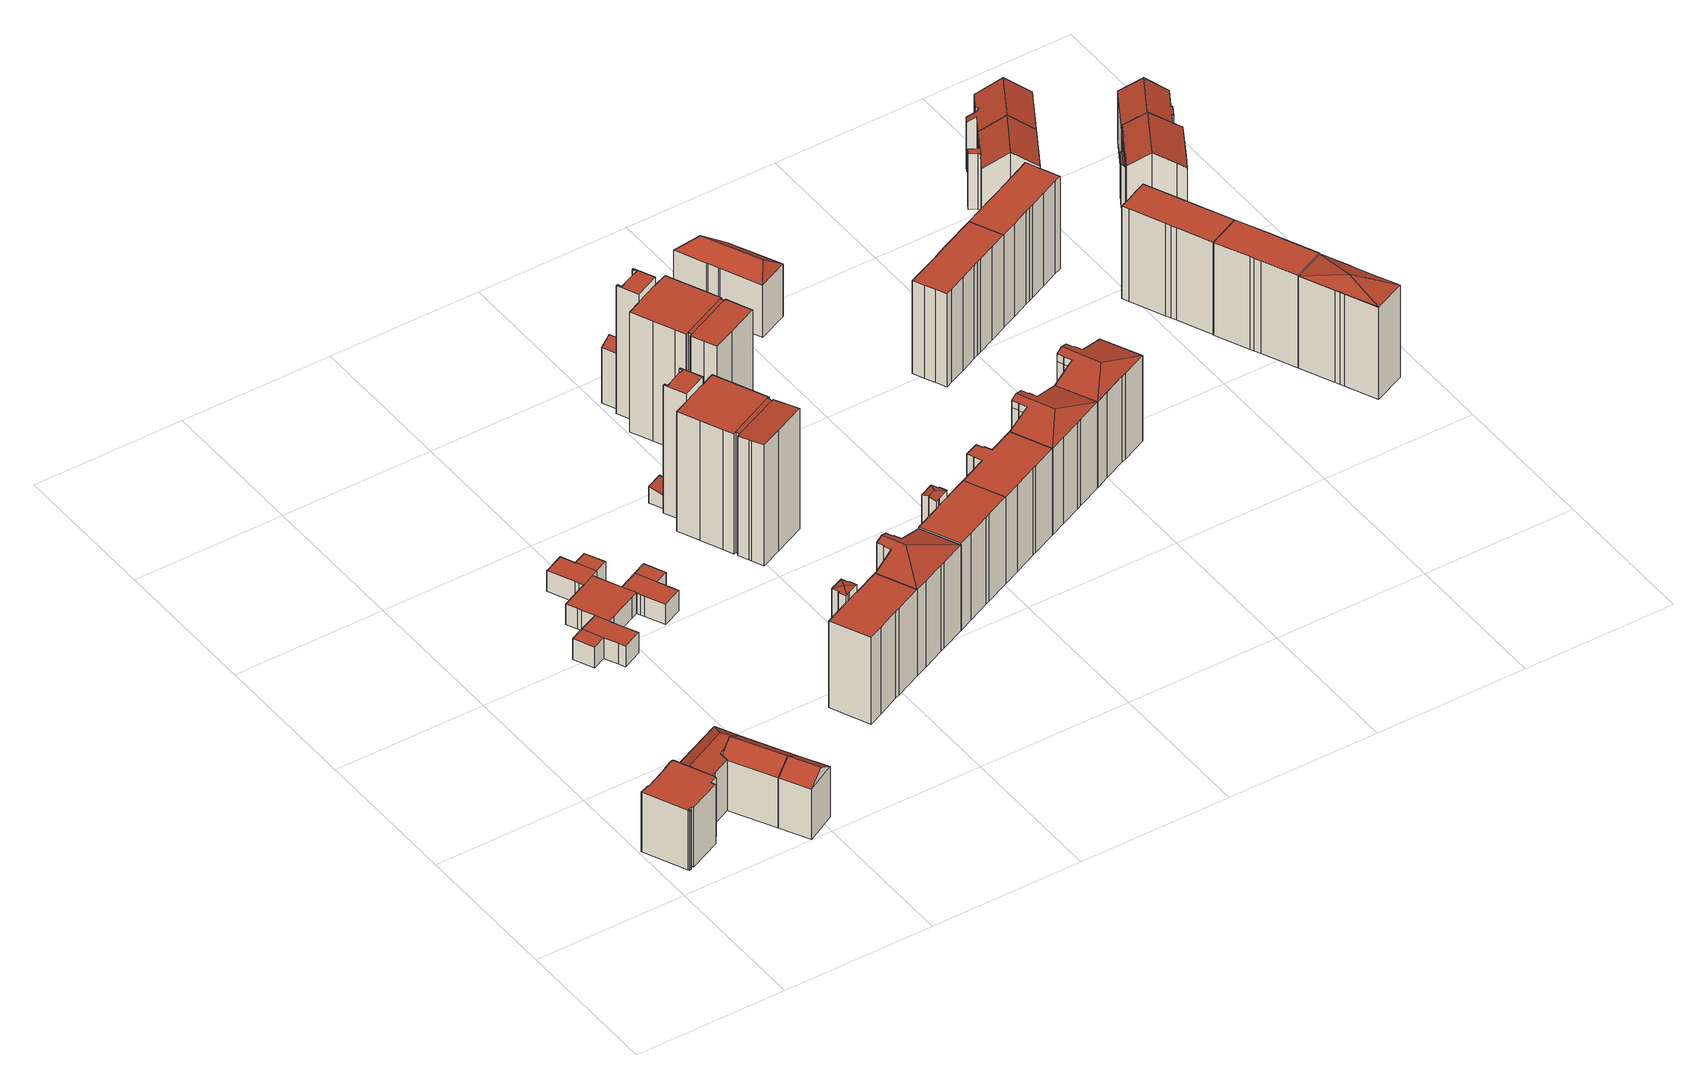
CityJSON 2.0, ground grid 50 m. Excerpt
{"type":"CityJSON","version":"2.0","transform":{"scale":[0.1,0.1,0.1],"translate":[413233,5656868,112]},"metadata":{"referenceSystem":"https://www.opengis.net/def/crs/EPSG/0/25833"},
"CityObjects":{
"building1":{"type":"Building","attributes":{"Dachtyp_tdc":"tdcPolyFlatRoof","Gemeindeschluessel":14612000,"Dachneigung":0,"QualitaetDacherkennung":29,"Geometrietyp2DReferenz":"3000","measuredHeight":21.63,"function":"31001_9998","roofType":"1000"},"geometry":[{"type":"Solid","lod":"2","boundaries":[[[[0,1,2,3]],[[1,4,5,2]],[[4,6,7,5]],[[6,8,9,7]],[[8,10,11,9]],[[10,12,13,11]],[[12,14,15,13]],[[14,16,17,15]],[[16,18,19,17]],[[18,20,21,19]],[[20,22,23,21]],[[22,24,25,23]],[[24,26,27,25]],[[26,28,29,27]],[[28,30,31,29]],[[30,32,33,31]],[[32,34,35,33]],[[34,36,37,35]],[[36,38,39,37]],[[38,40,41,39]],[[40,0,3,41]],[[40,38,36,34,32,30,28,26,24,22,20,18,16,14,12,10,8,6,4,1,0]],[[3,2,5,7,9,11,13,15,17,19,21,23,25,27,29,31,33,35,37,39,41]]]],"semantics":{"surfaces":[{"type":"WallSurface"},{"type":"RoofSurface"},{"type":"GroundSurface"}],"values":[[0,0,0,0,0,0,0,0,0,0,0,0,0,0,0,0,0,0,0,0,0,1,2]]}}]},
"building2":{"type":"Building","attributes":{"Dachtyp_tdc":"tdcFreeFormRoof","Gemeindeschluessel":14612000,"Dachneigung":34.38,"QualitaetDacherkennung":78,"Geometrietyp2DReferenz":"3000","measuredHeight":22.09,"function":"31001_9998","roofType":"5000"},"geometry":[{"type":"Solid","lod":"2","boundaries":[[[[42,43,44,45]],[[43,46,47,44]],[[46,48,49,47]],[[48,50,51,49]],[[50,52,53,51]],[[52,54,55,53]],[[54,56,57,55]],[[56,58,59,57]],[[58,42,45,59]],[[60,48,61,62]],[[62,61,46,43,63]],[[50,60,62,63,42,58,56,54,52]],[[48,46,61]],[[43,42,63]],[[50,48,60]],[[45,44,47,49,51,53,55,57,59]]]],"semantics":{"surfaces":[{"type":"WallSurface"},{"type":"RoofSurface"},{"type":"GroundSurface"}],"values":[[0,0,0,0,0,0,0,0,0,1,1,1,0,0,0,2]]}}]},
"building3":{"type":"Building","attributes":{"Dachtyp_tdc":"tdcFreeFormRoof","Gemeindeschluessel":14612000,"Dachneigung":34.73,"QualitaetDacherkennung":82,"Geometrietyp2DReferenz":"3000","measuredHeight":22.13,"function":"31001_9998","roofType":"5000"},"geometry":[{"type":"Solid","lod":"2","boundaries":[[[[64,65,53,66]],[[65,67,51,53]],[[67,48,49,51]],[[48,68,69,49]],[[68,64,66,69]],[[64,70,71,67,65]],[[70,68,48,71]],[[64,68,70]],[[48,67,71]],[[66,53,51,49,69]]]],"semantics":{"surfaces":[{"type":"WallSurface"},{"type":"RoofSurface"},{"type":"GroundSurface"}],"values":[[0,0,0,0,0,1,1,0,0,2]]}}]},
"building4":{"type":"Building","attributes":{"Dachtyp_tdc":"tdcGableRoof","Gemeindeschluessel":14612000,"Dachneigung":34.79,"QualitaetDacherkennung":79,"Geometrietyp2DReferenz":"3000","measuredHeight":22.14,"function":"31001_9998","roofType":"3100"},"geometry":[{"type":"Solid","lod":"2","boundaries":[[[[68,72,73,69]],[[72,74,75,73]],[[74,64,66,75]],[[64,68,69,66]],[[74,72,76]],[[68,64,70]],[[72,68,70,76]],[[64,74,76,70]],[[69,73,75,66]]]],"semantics":{"surfaces":[{"type":"WallSurface"},{"type":"RoofSurface"},{"type":"GroundSurface"}],"values":[[0,0,0,0,0,0,1,1,2]]}}]},
"building5":{"type":"Building","attributes":{"Gemeindeschluessel":14612000,"Geometrietyp2DReferenz":"3000","function":"31001_9998","roofType":"9999"},"children":["building5-1","building5-2","building5-3","building5-4","building5-5","building5-6","building5-7"]},
"building5-1":{"type":"BuildingPart","attributes":{"Dachtyp_tdc":"tdcPolyFlatRoof","Dachneigung":0,"QualitaetDacherkennung":83,"Geometrietyp2DReferenz":"3000","measuredHeight":7.45,"roofType":"1000"},"parents":["building5"],"geometry":[{"type":"MultiSurface","lod":"2","boundaries":[[[77,78,79,80]],[[77,81,82,78]],[[81,83,84,82]],[[83,81,77,80]],[[79,78,82,84]]],"semantics":{"surfaces":[{"type":"WallSurface"},{"type":"RoofSurface"},{"type":"GroundSurface"}],"values":[0,0,0,1,2]}}]},
"building5-2":{"type":"BuildingPart","attributes":{"Dachtyp_tdc":"tdcPolyFlatRoof","Dachneigung":0,"QualitaetDacherkennung":88,"Geometrietyp2DReferenz":"3000","measuredHeight":7.42,"roofType":"1000"},"parents":["building5"],"geometry":[{"type":"MultiSurface","lod":"2","boundaries":[[[85,86,87,88]],[[86,89,90,87]],[[89,91,92,90]],[[91,93,94,92]],[[95,96,97,98]],[[99,100,101,102]],[[99,103,104,100]],[[103,85,88,104]],[[103,99,102,96,95,93,91,89,86,85]],[[88,87,90,92,94,98,97,101,100,104]]],"semantics":{"surfaces":[{"type":"WallSurface"},{"type":"RoofSurface"},{"type":"GroundSurface"}],"values":[0,0,0,0,0,0,0,0,1,2]}}]},
"building5-3":{"type":"BuildingPart","attributes":{"Dachtyp_tdc":"tdcPolyFlatRoof","Dachneigung":0,"QualitaetDacherkennung":84,"Geometrietyp2DReferenz":"3000","measuredHeight":7.41,"roofType":"1000"},"parents":["building5"],"geometry":[{"type":"MultiSurface","lod":"2","boundaries":[[[96,105,106,97]],[[105,107,108,106]],[[107,102,101,108]],[[102,107,105,96]],[[97,106,108,101]]],"semantics":{"surfaces":[{"type":"WallSurface"},{"type":"RoofSurface"},{"type":"GroundSurface"}],"values":[0,0,0,1,2]}}]},
"building5-4":{"type":"BuildingPart","attributes":{"Dachtyp_tdc":"tdcPolyFlatRoof","Dachneigung":0,"QualitaetDacherkennung":81,"Geometrietyp2DReferenz":"3000","measuredHeight":7.45,"roofType":"1000"},"parents":["building5"],"geometry":[{"type":"MultiSurface","lod":"2","boundaries":[[[109,110,111,112]],[[113,114,115,116]],[[114,117,118,115]],[[117,119,120,118]],[[119,121,122,120]],[[121,123,124,122]],[[123,125,126,124]],[[125,127,128,126]],[[127,129,130,128]],[[129,131,132,130]],[[131,133,134,132]],[[133,131,129,127,125,123,121,119,117,114,113,110,109]],[[112,111,116,115,118,120,122,124,126,128,130,132,134]]],"semantics":{"surfaces":[{"type":"WallSurface"},{"type":"RoofSurface"},{"type":"GroundSurface"}],"values":[0,0,0,0,0,0,0,0,0,0,0,1,2]}}]},
"building5-5":{"type":"BuildingPart","attributes":{"Dachtyp_tdc":"tdcPolyFlatRoof","Dachneigung":0,"QualitaetDacherkennung":87,"Geometrietyp2DReferenz":"3000","measuredHeight":7.45,"roofType":"1000"},"parents":["building5"],"geometry":[{"type":"MultiSurface","lod":"2","boundaries":[[[135,136,92,94,93]],[[136,137,138,92]],[[137,139,140,138]],[[139,141,142,140]],[[143,144,145,146]],[[144,147,148,145]],[[147,149,150,148]],[[149,151,152,150]],[[151,153,154,152]],[[153,155,156,154]],[[155,113,116,156]],[[110,157,98,111]],[[157,95,98]],[[110,113,155,153,151,149,147,144,143,141,139,137,136,135,157]],[[94,92,138,140,142,146,145,148,150,152,154,156,116,111,98]]],"semantics":{"surfaces":[{"type":"WallSurface"},{"type":"RoofSurface"},{"type":"GroundSurface"}],"values":[0,0,0,0,0,0,0,0,0,0,0,0,0,1,2]}}]},
"building5-6":{"type":"BuildingPart","attributes":{"Dachtyp_tdc":"tdcPolyFlatRoof","Dachneigung":0,"QualitaetDacherkennung":89,"Geometrietyp2DReferenz":"3000","measuredHeight":7.45,"roofType":"1000"},"parents":["building5"],"geometry":[{"type":"MultiSurface","lod":"2","boundaries":[[[158,159,160,161]],[[159,80,79,160]],[[83,143,146,84]],[[141,162,163,142]],[[162,164,165,163]],[[164,166,167,165]],[[166,158,161,167]],[[166,164,162,141,143,83,80,159,158]],[[161,160,79,84,146,142,163,165,167]]],"semantics":{"surfaces":[{"type":"WallSurface"},{"type":"RoofSurface"},{"type":"GroundSurface"}],"values":[0,0,0,0,0,0,0,1,2]}}]},
"building5-7":{"type":"BuildingPart","attributes":{"Dachtyp_tdc":"tdcPolyFlatRoof","Dachneigung":0,"QualitaetDacherkennung":81,"Geometrietyp2DReferenz":"3000","measuredHeight":7.45,"roofType":"1000"},"parents":["building5"],"geometry":[{"type":"MultiSurface","lod":"2","boundaries":[[[168,109,112,169]],[[133,170,171,134]],[[170,172,173,171]],[[172,168,169,173]],[[172,170,133,109,168]],[[169,112,134,171,173]]],"semantics":{"surfaces":[{"type":"WallSurface"},{"type":"RoofSurface"},{"type":"GroundSurface"}],"values":[0,0,0,0,1,2]}}]},
"building6":{"type":"Building","attributes":{"Gemeindeschluessel":14612000,"Geometrietyp2DReferenz":"3000","function":"31001_9998","roofType":"9999"},"children":["building6-1","building6-2"]},
"building6-1":{"type":"BuildingPart","attributes":{"Dachtyp_tdc":"tdcFreeFormRoof","Dachneigung":10.96,"QualitaetDacherkennung":21,"Geometrietyp2DReferenz":"3000","measuredHeight":34.83,"roofType":"5000"},"parents":["building6"],"geometry":[{"type":"MultiSurface","lod":"2","boundaries":[[[174,175,176,177]],[[175,178,179,176]],[[178,180,181,179]],[[180,182,183,181]],[[182,184,185,183]],[[184,186,187,185]],[[186,188,189,190,187]],[[174,177,191]],[[192,193,194]],[[193,188,186,184,182,194]],[[182,180,194]],[[180,178,175,174,192,194]],[[176,179,181,183,185,187,190,195,196,177]]],"semantics":{"surfaces":[{"type":"WallSurface"},{"type":"RoofSurface"},{"type":"GroundSurface"}],"values":[0,0,0,0,0,0,0,0,1,1,1,1,2]}}]},
"building6-2":{"type":"BuildingPart","attributes":{"Dachtyp_tdc":"tdcPolyFlatRoof","Dachneigung":0,"QualitaetDacherkennung":59,"Geometrietyp2DReferenz":"3000","measuredHeight":31.49,"roofType":"1000"},"parents":["building6"],"geometry":[{"type":"MultiSurface","lod":"2","boundaries":[[[189,197,198,190]],[[197,199,200,198]],[[199,201,202,200]],[[201,203,204,202]],[[203,205,206,204]],[[205,207,208,206]],[[207,209,210,208]],[[209,191,177,210]],[[209,207,205,203,201,199,197,189,211,212,191]],[[196,195,190,198,200,202,204,206,208,210,177]]],"semantics":{"surfaces":[{"type":"WallSurface"},{"type":"RoofSurface"},{"type":"GroundSurface"}],"values":[0,0,0,0,0,0,0,0,1,2]}}]},
"building7":{"type":"Building","attributes":{"Dachtyp_tdc":"tdcFreeFormRoof","Gemeindeschluessel":14612000,"Dachneigung":17.82,"QualitaetDacherkennung":17,"Geometrietyp2DReferenz":"3000","measuredHeight":34.69,"function":"31001_9998","roofType":"5000"},"geometry":[{"type":"Solid","lod":"2","boundaries":[[[[213,214,215,216]],[[214,217,218,215]],[[217,219,220,218]],[[219,221,222,220]],[[221,223,224,222]],[[223,225,226,224]],[[225,227,228,226]],[[227,229,230,228]],[[229,231,232,230]],[[231,233,234,232]],[[233,235,236,234]],[[235,237,238,236]],[[237,239,200,238]],[[239,240,198,200]],[[240,213,216,198]],[[235,233,231,241,239,237]],[[231,229,227,225,223,221,242,241]],[[213,240,239,241,242,219,217,214]],[[221,219,242]],[[216,215,218,220,222,224,226,228,230,232,234,236,238,200,198]]]],"semantics":{"surfaces":[{"type":"WallSurface"},{"type":"RoofSurface"},{"type":"GroundSurface"}],"values":[[0,0,0,0,0,0,0,0,0,0,0,0,0,0,0,1,1,1,0,2]]}}]},
"building8":{"type":"Building","attributes":{"Gemeindeschluessel":14612000,"Geometrietyp2DReferenz":"3000","function":"31001_9998","roofType":"9999"},"children":["building8-1","building8-2","building8-3","building8-4","building8-5"]},
"building8-1":{"type":"BuildingPart","attributes":{"Dachtyp_tdc":"tdcPolyFlatRoof","Dachneigung":14.35,"QualitaetDacherkennung":60,"Geometrietyp2DReferenz":"3000","measuredHeight":5.94,"roofType":"2100"},"parents":["building8"],"geometry":[{"type":"MultiSurface","lod":"2","boundaries":[[[243,244,245,246]],[[244,247,248,245]],[[247,249,250,248]],[[249,247,244,243]],[[246,245,248,250]]],"semantics":{"surfaces":[{"type":"WallSurface"},{"type":"RoofSurface"},{"type":"GroundSurface"}],"values":[0,0,0,1,2]}}]},
"building8-2":{"type":"BuildingPart","attributes":{"Dachtyp_tdc":"tdcPolyFlatRoof","Dachneigung":0,"QualitaetDacherkennung":64,"Geometrietyp2DReferenz":"3000","measuredHeight":43.59,"roofType":"1000"},"parents":["building8"],"geometry":[{"type":"MultiSurface","lod":"2","boundaries":[[[251,252,253,254]],[[252,255,256,253]],[[255,257,258,256]],[[257,259,260,258]],[[259,261,262,260]],[[261,263,264,262]],[[265,266,267,268]],[[266,269,270,267]],[[269,271,272,270]],[[271,269,266,265,263,261,259,257,255,252,251]],[[254,253,256,258,260,262,264,268,267,270,272]]],"semantics":{"surfaces":[{"type":"WallSurface"},{"type":"RoofSurface"},{"type":"GroundSurface"}],"values":[0,0,0,0,0,0,0,0,0,1,2]}}]},
"building8-3":{"type":"BuildingPart","attributes":{"Dachtyp_tdc":"tdcPolyFlatRoof","Dachneigung":3.7,"QualitaetDacherkennung":77,"Geometrietyp2DReferenz":"3000","measuredHeight":43.93,"roofType":"2100"},"parents":["building8"],"geometry":[{"type":"MultiSurface","lod":"2","boundaries":[[[273,274,275,276]],[[274,277,278,275]],[[277,279,280,278]],[[279,281,282,280]],[[281,283,284,282]],[[283,285,286,284]],[[285,287,288,286]],[[287,289,290,288]],[[289,291,292,290]],[[289,287,285,283,281,279,277,274,273,291]],[[276,275,278,280,282,284,286,288,290,292]]],"semantics":{"surfaces":[{"type":"WallSurface"},{"type":"RoofSurface"},{"type":"GroundSurface"}],"values":[0,0,0,0,0,0,0,0,0,1,2]}}]},
"building8-4":{"type":"BuildingPart","attributes":{"Dachtyp_tdc":"tdcPolyFlatRoof","Dachneigung":7.18,"QualitaetDacherkennung":55,"Geometrietyp2DReferenz":"3000","measuredHeight":43.77,"roofType":"2100"},"parents":["building8"],"geometry":[{"type":"MultiSurface","lod":"2","boundaries":[[[293,294,276,272,271]],[[294,273,276]],[[295,292,291]],[[295,296,251,254,292]],[[296,295,294,293]],[[272,276,292,254]]],"semantics":{"surfaces":[{"type":"WallSurface"},{"type":"RoofSurface"},{"type":"GroundSurface"}],"values":[0,0,0,0,1,2]}}]},
"building8-5":{"type":"BuildingPart","attributes":{"Dachtyp_tdc":"tdcPolyFlatRoof","Dachneigung":0,"QualitaetDacherkennung":73,"Geometrietyp2DReferenz":"3000","measuredHeight":46.52,"roofType":"1000"},"parents":["building8"],"geometry":[{"type":"MultiSurface","lod":"2","boundaries":[[[297,298,299,300]],[[298,301,246,299]],[[301,243,246]],[[302,250,249]],[[302,303,304,250]],[[303,305,306,304]],[[305,307,308,306]],[[307,309,268,308]],[[309,265,268]],[[310,264,263]],[[310,311,312,264]],[[311,297,300,312]],[[311,310,309,307,305,303,302,301,298,297]],[[300,299,246,250,304,306,308,268,264,312]]],"semantics":{"surfaces":[{"type":"WallSurface"},{"type":"RoofSurface"},{"type":"GroundSurface"}],"values":[0,0,0,0,0,0,0,0,0,0,0,0,1,2]}}]},
"building9":{"type":"Building","attributes":{"Gemeindeschluessel":14612000,"Geometrietyp2DReferenz":"3000","function":"31001_9998","roofType":"9999"},"children":["building9-1","building9-2"]},
"building9-1":{"type":"BuildingPart","attributes":{"Dachtyp_tdc":"tdcFreeFormRoof","Dachneigung":11.7,"QualitaetDacherkennung":22,"Geometrietyp2DReferenz":"3000","measuredHeight":34.86,"roofType":"5000"},"parents":["building9"],"geometry":[{"type":"MultiSurface","lod":"2","boundaries":[[[313,314,315,316]],[[314,317,318,315]],[[317,319,318]],[[320,321,322,323,324]],[[321,325,326,322]],[[325,327,328,326]],[[327,329,330,328]],[[329,313,316,330]],[[325,321,320,331,332]],[[331,333,317,314,313,329,332]],[[329,327,325,332]],[[316,315,318,334,335,323,322,326,328,330]]],"semantics":{"surfaces":[{"type":"WallSurface"},{"type":"RoofSurface"},{"type":"GroundSurface"}],"values":[0,0,0,0,0,0,0,0,1,1,1,2]}}]},
"building9-2":{"type":"BuildingPart","attributes":{"Dachtyp_tdc":"tdcPolyFlatRoof","Dachneigung":0,"QualitaetDacherkennung":61,"Geometrietyp2DReferenz":"3000","measuredHeight":31.57,"roofType":"1000"},"parents":["building9"],"geometry":[{"type":"MultiSurface","lod":"2","boundaries":[[[336,337,338,230]],[[337,324,323,338]],[[319,339,340,318]],[[339,341,342,340]],[[341,343,344,342]],[[343,345,346,344]],[[345,347,348,346]],[[347,349,232,348]],[[349,336,230,232]],[[349,347,345,343,341,339,319,350,351,324,337,336]],[[230,338,323,335,334,318,340,342,344,346,348,232]]],"semantics":{"surfaces":[{"type":"WallSurface"},{"type":"RoofSurface"},{"type":"GroundSurface"}],"values":[0,0,0,0,0,0,0,0,0,1,2]}}]},
"building10":{"type":"Building","attributes":{"Gemeindeschluessel":14612000,"Geometrietyp2DReferenz":"3000","function":"31001_9998","roofType":"9999"},"children":["building10-1","building10-2","building10-3","building10-4","building10-5"]},
"building10-1":{"type":"BuildingPart","attributes":{"Dachtyp_tdc":"tdcPolyFlatRoof","Dachneigung":0,"QualitaetDacherkennung":54,"Geometrietyp2DReferenz":"3000","measuredHeight":46.48,"roofType":"1000"},"parents":["building10"],"geometry":[{"type":"MultiSurface","lod":"2","boundaries":[[[352,353,354,355,356]],[[353,357,358,354]],[[357,359,360,358]],[[359,361,362,360]],[[361,363,364,362]],[[363,365,364]],[[366,367,368]],[[366,369,370,367]],[[369,371,372,370]],[[371,373,374,372]],[[373,375,376,377,374]],[[375,373,371,369,366,363,361,359,357,353,352]],[[355,354,358,360,362,364,367,370,372,374,377]]],"semantics":{"surfaces":[{"type":"WallSurface"},{"type":"RoofSurface"},{"type":"GroundSurface"}],"values":[0,0,0,0,0,0,0,0,0,0,0,1,2]}}]},
"building10-2":{"type":"BuildingPart","attributes":{"Dachtyp_tdc":"tdcGableRoof","Dachneigung":26.3,"QualitaetDacherkennung":0,"Geometrietyp2DReferenz":"3000","measuredHeight":22.11,"roofType":"3100"},"parents":["building10"],"geometry":[{"type":"MultiSurface","lod":"2","boundaries":[[[378,376,379,380]],[[356,381,382,380,379]],[[378,382,383,384]],[[382,381,354,383]],[[381,356,355,354]],[[376,378,384,377]],[[378,380,382]],[[384,383,354,355,377]],[[377,355,356,376]],[[356,379,376]]],"semantics":{"surfaces":[{"type":"RoofSurface"},{"type":"WallSurface"},{"type":"GroundSurface"},{"type":"ClosureSurface","isClosure":"1","QuelleClosure":"LoD1Solid"}],"values":[0,0,1,1,1,1,1,2,3,3]}}]},
"building10-3":{"type":"BuildingPart","attributes":{"Dachtyp_tdc":"tdcPolyFlatRoof","Dachneigung":0,"QualitaetDacherkennung":53,"Geometrietyp2DReferenz":"3000","measuredHeight":43.58,"roofType":"1000"},"parents":["building10"],"geometry":[{"type":"MultiSurface","lod":"2","boundaries":[[[385,386,387,388]],[[386,389,390,387]],[[389,391,392,390]],[[391,393,394,392]],[[393,395,396,394]],[[395,397,398,396]],[[399,400,401,402]],[[400,385,388,401]],[[400,399,397,395,393,391,389,386,385]],[[388,387,390,392,394,396,398,402,401]]],"semantics":{"surfaces":[{"type":"WallSurface"},{"type":"RoofSurface"},{"type":"GroundSurface"}],"values":[0,0,0,0,0,0,0,0,1,2]}}]},
"building10-4":{"type":"BuildingPart","attributes":{"Dachtyp_tdc":"tdcPolyFlatRoof","Dachneigung":8.44,"QualitaetDacherkennung":51,"Geometrietyp2DReferenz":"3000","measuredHeight":43.74,"roofType":"2100"},"parents":["building10"],"geometry":[{"type":"MultiSurface","lod":"2","boundaries":[[[403,399,402,404,405]],[[397,406,407,408,398]],[[406,397,399,403]],[[404,402,398,408]]],"semantics":{"surfaces":[{"type":"WallSurface"},{"type":"RoofSurface"},{"type":"GroundSurface"}],"values":[0,0,1,2]}}]},
"building10-5":{"type":"BuildingPart","attributes":{"Dachtyp_tdc":"tdcPolyFlatRoof","Dachneigung":0,"QualitaetDacherkennung":54,"Geometrietyp2DReferenz":"3000","measuredHeight":43.53,"roofType":"1000"},"parents":["building10"],"geometry":[{"type":"MultiSurface","lod":"2","boundaries":[[[364,409,410,411,404,408,412,413,414,415,416,367]],[[365,417,409,364]],[[417,418,410,409]],[[418,419,411,410]],[[419,405,404,411]],[[407,420,412,408]],[[420,421,413,412]],[[421,422,414,413]],[[422,423,415,414]],[[423,424,416,415]],[[424,368,367,416]],[[368,424,423,422,421,420,407,405,419,418,417,365]]],"semantics":{"surfaces":[{"type":"GroundSurface"},{"type":"WallSurface"},{"type":"RoofSurface"}],"values":[0,1,1,1,1,1,1,1,1,1,1,2]}}]},
"building11":{"type":"Building","attributes":{"Dachtyp_tdc":"tdcPolyFlatRoof","Gemeindeschluessel":14612000,"Dachneigung":0,"QualitaetDacherkennung":54,"Geometrietyp2DReferenz":"3000","measuredHeight":31.58,"function":"31001_9998","roofType":"1000"},"geometry":[{"type":"Solid","lod":"2","boundaries":[[[[425,426,342,340,427,428,429,430,431,432,433,434,435,436,437]],[[438,439,426,425]],[[439,440,342,426]],[[440,441,340,342]],[[441,442,427,340]],[[442,443,428,427]],[[443,444,429,428]],[[444,445,430,429]],[[445,446,431,430]],[[446,447,432,431]],[[447,448,433,432]],[[448,449,434,433]],[[449,450,435,434]],[[450,451,436,435]],[[451,452,437,436]],[[452,438,425,437]],[[452,451,450,449,448,447,446,445,444,443,442,441,440,439,438]]]],"semantics":{"surfaces":[{"type":"GroundSurface"},{"type":"WallSurface"},{"type":"RoofSurface"}],"values":[[0,1,1,1,1,1,1,1,1,1,1,1,1,1,1,1,2]]}}]},
"building12":{"type":"Building","attributes":{"Dachtyp_tdc":"tdcFreeFormRoof","Gemeindeschluessel":14612000,"Dachneigung":14.86,"QualitaetDacherkennung":19,"Geometrietyp2DReferenz":"3000","measuredHeight":34.57,"function":"31001_9998","roofType":"5000"},"geometry":[{"type":"Solid","lod":"2","boundaries":[[[[453,454,455,456]],[[454,457,458,455]],[[457,459,460,458]],[[459,461,462,460]],[[461,463,464,462]],[[463,465,466,464]],[[467,468,436,469]],[[468,470,435,436]],[[470,453,456,435]],[[471,472,468,467,473,474]],[[475,476,477,478,479,480,472,471]],[[470,468,472,480,481,482,483,484]],[[470,484,453]],[[453,484,483,454]],[[454,483,482,457]],[[465,485,486,466]],[[485,475,487,486]],[[475,471,488,487]],[[471,474,489,488]],[[474,473,490,489]],[[473,467,469,490]],[[457,482,481,459]],[[459,481,480,479,461]],[[461,479,478,463]],[[463,478,477,465]],[[465,477,476,485]],[[485,476,475]],[[456,455,458,460,462,464,466,486,487,488,489,490,469,436,435]]]],"semantics":{"surfaces":[{"type":"WallSurface"},{"type":"RoofSurface"},{"type":"GroundSurface"}],"values":[[0,0,0,0,0,0,0,0,0,1,1,1,0,0,0,0,0,0,0,0,0,0,0,0,0,0,0,2]]}}]},
"building13":{"type":"Building","attributes":{"Dachtyp_tdc":"tdcHipAndGableRoof","Gemeindeschluessel":14612000,"Dachneigung":36.21,"QualitaetDacherkennung":82,"Geometrietyp2DReferenz":"3000","measuredHeight":22.99,"function":"31001_9998","roofType":"5000"},"geometry":[{"type":"Solid","lod":"2","boundaries":[[[[491,492,493,494]],[[492,495,496,493]],[[495,497,498,496]],[[497,499,500,498]],[[499,501,502,500]],[[501,503,504,502]],[[503,505,506,504]],[[505,507,508,506]],[[507,491,494,508]],[[503,501,509]],[[501,499,497,509]],[[497,495,492,491,507,505,503,509]],[[494,493,496,498,500,502,504,506,508]]]],"semantics":{"surfaces":[{"type":"WallSurface"},{"type":"RoofSurface"},{"type":"GroundSurface"}],"values":[[0,0,0,0,0,0,0,0,0,1,1,1,2]]}}]},
"building14":{"type":"Building","attributes":{"Dachtyp_tdc":"tdcFreeFormRoof","Gemeindeschluessel":14612000,"Dachneigung":16.32,"QualitaetDacherkennung":20,"Geometrietyp2DReferenz":"3000","measuredHeight":34.68,"function":"31001_9998","roofType":"5000"},"geometry":[{"type":"Solid","lod":"2","boundaries":[[[[510,511,512,513]],[[511,514,515,512]],[[514,516,517,515]],[[516,518,519,517]],[[518,520,521,519]],[[520,522,523,521]],[[522,524,525,523]],[[524,526,527,525]],[[526,528,529,527]],[[528,530,531,529]],[[530,532,488,531]],[[532,533,487,488]],[[533,534,535,487]],[[534,536,537,535]],[[536,510,513,537]],[[524,538,539,540,528,526]],[[522,541,542,543,544,545,538,524]],[[546,539,538,545,547,548,549,550]],[[533,546,550,534]],[[534,550,549,536]],[[536,549,548,510]],[[510,548,547,511]],[[511,547,545,544,514]],[[532,539,546,533]],[[530,540,539,532]],[[514,544,543,516]],[[516,543,542,518]],[[520,541,522]],[[518,542,541,520]],[[528,540,530]],[[513,512,515,517,519,521,523,525,527,529,531,488,487,535,537]]]],"semantics":{"surfaces":[{"type":"WallSurface"},{"type":"RoofSurface"},{"type":"GroundSurface"}],"values":[[0,0,0,0,0,0,0,0,0,0,0,0,0,0,0,1,1,1,0,0,0,0,0,0,0,0,0,0,0,0,2]]}}]},
"building15":{"type":"Building","attributes":{"Dachtyp_tdc":"tdcPolyFlatRoof","Gemeindeschluessel":14612000,"Dachneigung":0,"QualitaetDacherkennung":37,"Geometrietyp2DReferenz":"3000","measuredHeight":33.79,"function":"31001_9998","roofType":"1000"},"geometry":[{"type":"Solid","lod":"2","boundaries":[[[[551,552,553,554]],[[552,555,556,553]],[[555,557,558,556]],[[557,559,560,558]],[[559,561,562,560]],[[561,563,564,562]],[[563,565,566,564]],[[565,567,568,566]],[[567,569,570,568]],[[569,571,572,570]],[[571,573,574,572]],[[573,575,576,574]],[[575,577,578,576]],[[577,579,580,578]],[[579,581,582,580]],[[581,583,584,582]],[[583,551,554,584]],[[583,581,579,577,575,573,571,569,567,565,563,561,559,557,555,552,551]],[[554,553,556,558,560,562,564,566,568,570,572,574,576,578,580,582,584]]]],"semantics":{"surfaces":[{"type":"WallSurface"},{"type":"RoofSurface"},{"type":"GroundSurface"}],"values":[[0,0,0,0,0,0,0,0,0,0,0,0,0,0,0,0,0,1,2]]}}]},
"building16":{"type":"Building","attributes":{"Dachtyp_tdc":"tdcPolyFlatRoof","Gemeindeschluessel":14612000,"Dachneigung":0,"QualitaetDacherkennung":40,"Geometrietyp2DReferenz":"3000","measuredHeight":33.74,"function":"31001_9998","roofType":"1000"},"geometry":[{"type":"Solid","lod":"2","boundaries":[[[[585,586,587,588]],[[586,589,590,587]],[[589,591,592,590]],[[591,593,594,592]],[[593,595,596,594]],[[595,597,598,596]],[[597,599,600,598]],[[599,601,602,600]],[[601,579,603,602]],[[601,599,597,595,593,591,589,586,585,604,605,606,577,579]],[[603,607,608,609,610,588,587,590,592,594,596,598,600,602]],[[579,577,607,603]],[[577,606,608,607]],[[606,605,609,608]],[[605,604,610,609]],[[604,585,588,610]]]],"semantics":{"surfaces":[{"type":"WallSurface"},{"type":"RoofSurface"},{"type":"GroundSurface"}],"values":[[0,0,0,0,0,0,0,0,0,1,2,0,0,0,0,0]]}}]},
"building17":{"type":"Building","attributes":{"Dachtyp_tdc":"tdcPolyFlatRoof","Gemeindeschluessel":14612000,"Dachneigung":0,"QualitaetDacherkennung":54,"Geometrietyp2DReferenz":"3000","measuredHeight":33.62,"function":"31001_9998","roofType":"1000"},"geometry":[{"type":"Solid","lod":"2","boundaries":[[[[611,612,613,614]],[[612,615,616,613]],[[615,617,618,616]],[[617,619,620,618]],[[619,621,622,620]],[[621,623,624,622]],[[623,625,626,624]],[[625,627,628,626]],[[627,629,630,628]],[[629,631,632,630]],[[631,633,634,632]],[[633,611,614,634]],[[633,631,629,627,625,623,621,619,617,615,612,611]],[[614,613,616,618,620,622,624,626,628,630,632,634]]]],"semantics":{"surfaces":[{"type":"WallSurface"},{"type":"RoofSurface"},{"type":"GroundSurface"}],"values":[[0,0,0,0,0,0,0,0,0,0,0,0,1,2]]}}]},
"building18":{"type":"Building","attributes":{"Dachtyp_tdc":"tdcPolyFlatRoof","Gemeindeschluessel":14612000,"Dachneigung":0,"QualitaetDacherkennung":60,"Geometrietyp2DReferenz":"3000","measuredHeight":33.61,"function":"31001_9998","roofType":"1000"},"geometry":[{"type":"Solid","lod":"2","boundaries":[[[[635,636,637,638]],[[636,639,640,637]],[[636,635,641,633,611,642,643,644,639]],[[640,645,646,647,648,649,650,638,637]],[[639,644,645,640]],[[644,643,646,645]],[[643,642,647,646]],[[642,611,648,647]],[[611,633,649,648]],[[633,641,650,649]],[[641,635,638,650]]]],"semantics":{"surfaces":[{"type":"WallSurface"},{"type":"RoofSurface"},{"type":"GroundSurface"}],"values":[[0,0,1,2,0,0,0,0,0,0,0]]}}]},
"building19":{"type":"Building","attributes":{"Gemeindeschluessel":14612000,"Geometrietyp2DReferenz":"3000","function":"31001_9998","roofType":"9999"},"children":["building19-1","building19-2"]},
"building19-1":{"type":"BuildingPart","attributes":{"Dachtyp_tdc":"tdcPolyFlatRoof","Dachneigung":0,"QualitaetDacherkennung":23,"Geometrietyp2DReferenz":"3000","measuredHeight":20.19,"roofType":"1000"},"parents":["building19"],"geometry":[{"type":"MultiSurface","lod":"2","boundaries":[[[651,652,653,654]],[[652,655,656,653]],[[655,657,656]],[[658,659,660,661,662]],[[659,663,664,660]],[[663,651,654,664]],[[663,659,658,655,652,651]],[[654,653,656,661,660,664]]],"semantics":{"surfaces":[{"type":"WallSurface"},{"type":"RoofSurface"},{"type":"GroundSurface"}],"values":[0,0,0,0,0,0,1,2]}}]},
"building19-2":{"type":"BuildingPart","attributes":{"Dachtyp_tdc":"tdcGableRoof","Dachneigung":35.09,"QualitaetDacherkennung":67,"Geometrietyp2DReferenz":"3000","measuredHeight":25.42,"roofType":"3100"},"parents":["building19"],"geometry":[{"type":"MultiSurface","lod":"2","boundaries":[[[657,665,666,656]],[[665,667,668,666]],[[667,669,670,668]],[[669,671,672,670]],[[671,673,674,672]],[[673,675,676,674]],[[675,662,661,676]],[[673,671,669,667]],[[667,665,657,662,675,673]],[[656,666,668,670,672,674,676,661]]],"semantics":{"surfaces":[{"type":"WallSurface"},{"type":"RoofSurface"},{"type":"GroundSurface"}],"values":[0,0,0,0,0,0,0,1,1,2]}}]},
"building20":{"type":"Building","attributes":{"Dachtyp_tdc":"tdcFreeFormRoof","Gemeindeschluessel":14612000,"Dachneigung":19.08,"QualitaetDacherkennung":21,"Geometrietyp2DReferenz":"3000","measuredHeight":35.62,"function":"31001_9998","roofType":"5000"},"geometry":[{"type":"Solid","lod":"2","boundaries":[[[[677,678,679,680,681,682,683,684]],[[685,686,677,684,687]],[[685,687,688,689]],[[690,691,692,693]],[[689,688,691,690]],[[693,692,694]],[[678,677,686]],[[695,696,697,640,637,698,699,700,701,702,703,704]],[[689,690,696,695]],[[690,693,697,696]],[[693,694,640,697]],[[694,683,637,640]],[[683,682,698,637]],[[682,681,699,698]],[[681,680,700,699]],[[680,679,701,700]],[[679,678,702,701]],[[678,686,703,702]],[[686,685,704,703]],[[685,689,695,704]],[[688,687,684,694,692,691]],[[683,694,684]]]],"semantics":{"surfaces":[{"type":"RoofSurface"},{"type":"WallSurface"},{"type":"GroundSurface"}],"values":[[0,0,1,1,1,1,1,2,1,1,1,1,1,1,1,1,1,1,1,1,0,0]]}}]},
"building21":{"type":"Building","attributes":{"Dachtyp_tdc":"tdcFreeFormRoof","Gemeindeschluessel":14612000,"Dachneigung":35.26,"QualitaetDacherkennung":63,"Geometrietyp2DReferenz":"3000","measuredHeight":25.45,"function":"31001_9998","roofType":"5000"},"geometry":[{"type":"Solid","lod":"2","boundaries":[[[[705,706,707,708]],[[706,709,710,707]],[[709,711,712,710]],[[711,713,714,712]],[[713,715,716,714]],[[715,717,718,716]],[[717,719,720,718]],[[719,669,670,720]],[[669,721,666,670]],[[721,705,708,666]],[[667,722,717,715,713,711,709,706,705,721]],[[669,719,722,667]],[[721,669,667]],[[719,717,722]],[[708,707,710,712,714,716,718,720,670,666]]]],"semantics":{"surfaces":[{"type":"WallSurface"},{"type":"RoofSurface"},{"type":"GroundSurface"}],"values":[[0,0,0,0,0,0,0,0,0,0,1,1,0,0,2]]}}]},
"building22":{"type":"Building","attributes":{"Gemeindeschluessel":14612000,"Geometrietyp2DReferenz":"3000","function":"31001_9998","roofType":"9999"},"children":["building22-1","building22-2"]},
"building22-1":{"type":"BuildingPart","attributes":{"Dachtyp_tdc":"tdcGableRoof","Dachneigung":31.38,"QualitaetDacherkennung":55,"Geometrietyp2DReferenz":"3000","measuredHeight":24.46,"roofType":"3100"},"parents":["building22"],"geometry":[{"type":"MultiSurface","lod":"2","boundaries":[[[723,724,725,726]],[[724,727,728,729,725]],[[730,731,732,733,734]],[[731,735,736,732]],[[735,737,738,736]],[[737,739,740,738]],[[739,741,742,740]],[[741,743,744,742]],[[737,735,731,730,727,724,723,745]],[[745,746,747,748,749,750,743,741,739,737]],[[744,751,752,753,754,755,756,726,725,729,733,732,736,738,740,742]],[[743,750,751,744]],[[750,749,752,751]],[[749,748,753,752]],[[748,747,754,753]],[[747,746,755,754]],[[746,745,756,755]],[[745,723,726,756]]],"semantics":{"surfaces":[{"type":"WallSurface"},{"type":"RoofSurface"},{"type":"GroundSurface"}],"values":[0,0,0,0,0,0,0,0,1,1,2,0,0,0,0,0,0,0]}}]},
"building22-2":{"type":"BuildingPart","attributes":{"Dachtyp_tdc":"tdcFreeFormRoof","Dachneigung":37.81,"QualitaetDacherkennung":8,"Geometrietyp2DReferenz":"3000","measuredHeight":15.98,"roofType":"5000"},"parents":["building22"],"geometry":[{"type":"MultiSurface","lod":"2","boundaries":[[[728,757,758,729]],[[757,759,760,758]],[[759,734,733,760]],[[761,734,759]],[[762,761,759,757]],[[762,757,728]],[[761,762,728,734]],[[729,758,760,733]]],"semantics":{"surfaces":[{"type":"WallSurface"},{"type":"RoofSurface"},{"type":"GroundSurface"}],"values":[0,0,0,1,1,1,1,2]}}]},
"building23":{"type":"Building","attributes":{"Dachtyp_tdc":"tdcGableRoof","Gemeindeschluessel":14612000,"Dachneigung":35.31,"QualitaetDacherkennung":73,"Geometrietyp2DReferenz":"3000","measuredHeight":22.69,"function":"31001_9998","roofType":"3100"},"geometry":[{"type":"Solid","lod":"2","boundaries":[[[[763,764,765,766]],[[764,767,768,765]],[[767,769,770,768]],[[769,771,772,770]],[[771,773,774,772]],[[773,775,740,774]],[[775,776,738,740]],[[776,777,736,738]],[[777,778,779,736]],[[778,780,781,779]],[[780,782,783,781]],[[782,784,785,783]],[[784,786,787,785]],[[786,763,766,787]],[[782,780,778,777,776]],[[776,775,773,771,769,767,764,763,786,784,782]],[[766,765,768,770,772,774,740,738,736,779,781,783,785,787]]]],"semantics":{"surfaces":[{"type":"WallSurface"},{"type":"RoofSurface"},{"type":"GroundSurface"}],"values":[[0,0,0,0,0,0,0,0,0,0,0,0,0,0,1,1,2]]}}]}
},
"vertices":[
[199,134,222],[91,85,222],[91,85,6],[199,134,6],[88,92,222],[88,92,6],[76,87,222],[76,87,6],[79,81,222],[79,81,6],[73,78,222],[73,78,6],[71,83,222],[71,83,6],[9,220,222],[9,220,6],[8,223,222],[8,223,6],[38,236,222],[38,236,6],[39,233,222],[39,233,6],[125,273,222],[125,273,6],[124,275,222],[124,275,6],[155,289,222],[155,289,6],[155,287,222],[155,287,6],[160,288,222],[160,288,6],[205,190,222],[205,190,6],[216,165,222],[216,165,6],[215,164,222],[215,164,6],[217,159,222],[217,159,6],[192,148,222],[192,148,6],
[205,190,189],[160,288,189],[160,288,5],[205,190,5],[357,378,189],[357,378,5],[394,307,189],[394,307,5],[297,256,204],[297,256,5],[307,237,189],[307,237,5],[248,209,189],[248,209,5],[228,200,189],[228,200,5],[209,192,189],[209,192,5],[370,294,207],[358,375,192],[332,308,226],[183,239,226],
[382,94,187],[307,237,188],[382,94,5],[297,256,187],[479,145,189],[479,145,5],[432,120,226],[346,282,226],
[529,52,189],[529,52,5],[431,0,187],[431,0,5],[481,27,226],
[343,950,89],[343,950,14],[387,971,14],[387,971,89],[313,1016,89],[313,1016,14],[358,1036,89],[358,1036,14],
[613,995,88],[584,1057,88],[584,1057,14],[613,995,14],[579,1068,88],[579,1068,14],[573,1081,88],[573,1081,14],[574,1082,88],[574,1082,14],[554,1126,88],[618,1156,88],[618,1156,14],[554,1126,14],[668,1046,88],[668,1046,14],[648,1090,14],[648,1090,88],[677,1025,88],[677,1025,14],
[662,1176,88],[662,1176,14],[692,1110,88],[692,1110,14],
[535,1223,89],[514,1213,89],[514,1213,14],[535,1223,14],[470,1193,89],[464,1205,89],[464,1205,14],[470,1193,14],[458,1218,89],[458,1218,14],[420,1302,89],[420,1302,14],[428,1305,89],[428,1305,14],[460,1320,89],[460,1320,14],[469,1324,89],[469,1324,14],[485,1331,89],[485,1331,14],[487,1327,89],[487,1327,14],[500,1298,89],[500,1298,14],[505,1286,89],[505,1286,14],
[574,1082,89],[573,1081,89],[552,1072,89],[552,1072,14],[464,1032,89],[464,1032,14],[442,1021,89],[442,1021,14],[422,1065,89],[404,1104,89],[404,1104,14],[422,1065,14],[398,1117,89],[398,1117,14],[382,1152,89],[382,1152,14],[426,1172,89],[426,1172,14],[449,1183,89],[449,1183,14],[470,1192,89],[470,1192,14],[554,1126,89],
[417,906,89],[408,926,89],[408,926,14],[417,906,14],[447,1008,89],[447,1008,14],[452,998,89],[452,998,14],[481,935,89],[481,935,14],
[578,1242,89],[578,1242,14],[522,1294,89],[522,1294,14],[549,1306,89],[549,1306,14],
[878,489,345],[868,512,345],[868,512,3],[878,489,3],[872,514,346],[872,514,3],[862,536,346],[862,536,3],[907,556,346],[907,556,3],[917,534,346],[917,534,3],[920,535,346],[920,535,3],[930,512,346],[930,512,318],[930,512,3],[878,489,318],[882,491,346],[928,511,346],[895,523,351],[928,511,3],[882,491,3],
[1019,552,318],[1019,552,3],[1076,426,318],[1076,426,3],[989,386,318],[989,386,3],[973,380,318],[973,380,3],[900,346,318],[900,346,3],[852,325,318],[852,325,3],[795,451,318],[795,451,3],[928,511,318],[882,491,318],
[1099,588,341],[1088,611,341],[1088,611,3],[1099,588,3],[1091,612,342],[1091,612,3],[1081,635,342],[1081,635,3],[1124,654,344],[1124,654,3],[1134,632,344],[1134,632,3],[1138,634,342],[1138,634,3],[1148,610,343],[1148,610,3],[1232,648,314],[1232,648,3],[1289,522,314],[1289,522,3],[1208,485,315],[1208,485,3],[1193,479,315],[1193,479,3],[1119,445,316],[1119,445,3],[1076,426,316],[1019,552,316],[1139,573,350],[1106,646,350],
[898,1395,59],[869,1458,77],[869,1458,17],[898,1395,17],[922,1482,77],[922,1482,17],[950,1419,59],[950,1419,17],
[949,1143,453],[942,1140,453],[942,1140,17],[949,1143,17],[942,1141,453],[942,1141,17],[927,1173,453],[927,1173,17],[897,1241,453],[897,1241,17],[865,1312,453],[865,1312,17],[910,1332,453],[910,1332,17],[990,1368,453],[1037,1389,453],[1037,1389,17],[990,1368,17],[1114,1218,453],[1114,1218,17],[1107,1215,453],[1107,1215,17],
[1112,1203,451],[1119,1206,451],[1119,1206,17],[1112,1203,17],[1155,1127,456],[1155,1127,17],[1052,1081,456],[1052,1081,17],[983,1050,456],[983,1050,17],[966,1087,454],[966,1087,17],[962,1095,453],[962,1095,17],[948,1127,451],[948,1127,17],[947,1129,451],[947,1129,17],[954,1132,451],[954,1132,17],
[1107,1215,455],[1112,1203,453],[954,1132,453],[949,1143,455],
[885,1401,482],[889,1391,482],[889,1391,17],[885,1401,17],[898,1395,482],[950,1419,482],[959,1422,482],[959,1422,17],[954,1432,482],[954,1432,17],[960,1435,482],[960,1435,17],[990,1368,482],[910,1332,482],[879,1399,482],[879,1399,17],
[1356,731,346],[1359,733,346],[1359,733,3],[1356,731,3],[1368,711,346],[1368,711,3],[1368,711,319],[1317,687,346],[1307,709,352],[1307,709,3],[1317,687,3],[1317,687,319],[1310,711,352],[1310,711,3],[1300,733,346],[1300,733,3],[1345,754,346],[1345,754,3],[1366,709,346],[1337,723,352],[1369,710,346],[1369,710,3],[1366,709,3],
[1232,648,319],[1317,686,319],[1317,686,3],[1449,747,319],[1449,747,3],[1507,620,319],[1507,620,3],[1427,584,319],[1427,584,3],[1412,578,319],[1412,578,3],[1338,544,319],[1338,544,3],[1289,522,319],[1369,710,319],[1366,709,319],
[1086,1845,484],[1085,1845,484],[1085,1845,19],[1086,1845,19],[1086,1845,209],[1094,1849,484],[1094,1849,19],[1088,1863,484],[1088,1863,19],[1093,1865,484],[1093,1865,19],[1123,1799,484],[1123,1799,19],[1123,1799,455],[1042,1762,484],[1042,1762,19],[1042,1762,455],[1012,1829,484],[1012,1829,19],[1018,1831,484],[1018,1831,19],[1024,1817,484],[1024,1817,19],[1034,1822,484],[1034,1822,221],[1034,1822,19],
[1003,1889,221],[1070,1838,240],[1039,1906,240],[1085,1845,209],[1055,1913,209],[1055,1913,19],[1003,1889,19],
[1287,1557,455],[1187,1512,455],[1187,1512,19],[1287,1557,19],[1116,1480,455],[1116,1480,19],[1098,1520,455],[1098,1520,19],[1080,1558,455],[1080,1558,19],[1079,1560,455],[1079,1560,19],[1087,1564,455],[1087,1564,19],[1244,1635,455],[1251,1638,455],[1251,1638,19],[1244,1635,19],
[1239,1646,457],[1239,1646,19],[1239,1646,455],[1082,1575,457],[1082,1575,455],[1082,1575,19],
[1169,1819,19],[1228,1688,19],[1246,1649,19],[1075,1571,19],[1074,1572,19],[1059,1605,19],[1029,1672,19],[997,1742,19],[1169,1819,455],[1228,1688,455],[1246,1649,455],[1075,1571,455],[1074,1572,455],[1059,1605,455],[1029,1672,455],[997,1742,455],
[1638,680,3],[1564,646,3],[1542,790,3],[1531,815,3],[1532,815,3],[1523,838,3],[1567,857,3],[1577,835,3],[1580,837,3],[1592,813,3],[1676,851,3],[1734,723,3],[1653,686,3],[1638,680,318],[1564,646,318],[1507,620,318],[1449,747,318],[1542,790,318],[1531,815,318],[1532,815,318],[1523,838,318],[1567,857,318],[1577,835,318],[1580,837,318],[1592,813,318],[1676,851,318],[1734,723,318],[1653,686,318],
[1761,889,316],[1749,914,316],[1749,914,3],[1761,889,3],[1751,915,316],[1751,915,3],[1741,937,316],[1741,937,3],[1787,958,316],[1787,958,3],[1797,936,316],[1797,936,3],[1800,937,316],[1800,937,3],[1785,746,316],[1734,723,316],[1785,746,3],[1676,851,316],[1953,822,316],[1816,830,349],[1857,778,316],[1871,785,316],[1895,949,316],[1811,912,341],[1800,937,341],[1797,936,342],[1787,958,342],[1763,947,349],[1741,937,342],[1751,915,342],[1749,914,342],[1761,889,342],[1811,912,316],[1811,912,3],[1895,949,3],[1953,822,3],[1871,785,3],[1857,778,3],
[1466,2045,202],[1465,2048,202],[1465,2048,12],[1466,2045,12],[1420,2147,202],[1420,2147,12],[1492,2119,242],[1492,2119,12],[1563,2092,202],[1563,2092,12],[1639,1925,202],[1639,1925,12],[1540,1881,202],[1540,1881,12],[1483,2008,202],[1483,2008,12],[1481,2012,202],[1481,2012,12],[1577,1932,242],
[1969,1013,314],[1960,1034,314],[1960,1034,3],[1969,1013,3],[2006,1055,314],[2006,1055,3],[2015,1033,314],[2015,1033,3],[2018,1035,314],[2018,1035,3],[2030,1009,314],[2030,1009,3],[2114,1048,314],[2114,1048,3],[2172,921,314],[2172,921,3],[2089,883,314],[2089,883,3],[2074,877,314],[2074,877,3],[2001,844,314],[2001,844,3],[1953,822,314],[1895,949,314],[1979,987,314],[1979,987,3],[1968,1012,314],[1968,1012,3],[2036,926,350],[1953,822,315],[2001,844,315],[2030,1009,341],[2018,1035,341],[2015,1033,342],[2006,1055,342],[1983,1044,350],[1895,949,315],[1960,1034,342],[1969,1013,342],[1968,1012,342],[1979,987,342],
[1995,1482,348],[1980,1475,348],[1980,1475,10],[1995,1482,10],[1926,1450,348],[1926,1450,10],[1870,1425,348],[1870,1425,10],[1847,1415,348],[1847,1415,10],[1832,1449,348],[1832,1449,10],[1817,1481,348],[1817,1481,10],[1800,1518,348],[1800,1518,10],[1831,1532,348],[1831,1532,10],[1857,1544,348],[1857,1544,10],[1907,1566,348],[1907,1566,10],[1931,1577,348],[1931,1577,10],[1965,1593,348],[1965,1593,10],[2076,1643,348],[2076,1643,10],[2123,1540,348],[2123,1540,10],[2067,1514,348],[2067,1514,10],[2011,1489,348],[2011,1489,10],
[2367,1730,348],[2381,1699,348],[2381,1699,11],[2367,1730,11],[2397,1663,348],[2397,1663,11],[2374,1653,348],[2374,1653,11],[2317,1627,348],[2317,1627,11],[2264,1603,348],[2264,1603,11],[2249,1596,348],[2249,1596,11],[2232,1589,348],[2232,1589,11],[2176,1563,348],[2176,1563,11],[2123,1540,11],[2350,1767,348],[2214,1705,348],[2181,1691,348],[2076,1643,11],[2181,1691,11],[2214,1705,11],[2350,1767,11],
[2594,1191,342],[2544,1301,342],[2544,1301,6],[2594,1191,6],[2537,1316,342],[2537,1316,6],[2530,1333,342],[2530,1333,6],[2480,1443,342],[2480,1443,6],[2470,1465,342],[2470,1465,6],[2505,1480,342],[2505,1480,6],[2538,1496,342],[2538,1496,6],[2574,1512,342],[2574,1512,6],[2633,1381,342],[2633,1381,6],[2648,1348,342],[2648,1348,6],[2698,1238,342],[2698,1238,6],
[2763,1095,342],[2813,985,342],[2813,985,5],[2763,1095,5],[2709,938,342],[2709,938,5],[2748,1129,342],[2644,1081,342],[2649,1069,342],[2659,1048,342],[2659,1048,5],[2649,1069,5],[2644,1081,5],[2594,1191,5],[2698,1238,5],[2748,1129,5],
[2341,2042,212],[2365,2028,212],[2365,2028,10],[2341,2042,10],[2375,2031,212],[2375,2031,10],[2375,2031,208],[2357,2000,212],[2354,2008,212],[2354,2008,10],[2357,2000,10],[2357,2000,208],[2330,2023,212],[2330,2023,10],
[2411,2092,208],[2411,2092,10],[2481,2051,264],[2481,2051,10],[2551,2010,207],[2551,2010,10],[2469,1869,207],[2469,1869,10],[2398,1910,264],[2398,1910,10],[2328,1951,208],[2328,1951,10],
[2922,746,340],[2877,844,340],[2862,877,340],[2851,902,340],[2828,953,340],[2816,978,340],[2813,985,340],[2818,843,361],[2818,698,340],[2922,745,340],[2818,699,341],[2771,801,341],[2771,801,340],[2766,813,340],[2766,813,341],[2759,828,341],[2759,828,340],[2709,938,340],[2771,801,5],[2766,813,5],[2759,828,5],[2816,978,5],[2828,953,5],[2851,902,5],[2862,877,5],[2877,844,5],[2922,745,5],[2818,698,5],
[2444,2148,207],[2420,2162,188],[2420,2162,10],[2444,2148,10],[2432,2182,188],[2432,2182,10],[2456,2167,207],[2456,2167,10],[2466,2170,213],[2466,2170,10],[2463,2181,207],[2463,2181,10],[2493,2233,207],[2493,2233,10],[2633,2150,207],[2633,2150,10],[2411,2092,207],[2563,2191,264],
[2669,1733,210],[2695,1777,210],[2695,1777,7],[2669,1733,7],[2695,1778,210],[2695,1778,163],[2695,1778,7],[2731,1842,210],[2732,1842,210],[2732,1842,7],[2731,1842,7],[2731,1842,163],[2758,1888,210],[2758,1888,7],[2821,1852,252],[2821,1852,7],[2882,1817,209],[2882,1817,7],[2886,1814,206],[2886,1814,7],[2891,1811,202],[2891,1811,7],[2731,1697,252],[2791,1662,210],[2815,1648,193],[2841,1692,193],[2879,1758,193],[2905,1803,193],[2905,1803,7],[2879,1758,7],[2841,1692,7],[2815,1648,7],[2791,1662,7],[2731,1697,7],
[2691,1792,163],[2691,1792,7],[2719,1839,163],[2719,1839,7],[2723,1836,167],[2696,1790,167],
[2940,1904,180],[2920,1870,180],[2920,1870,7],[2940,1904,7],[2915,1873,184],[2915,1873,7],[2894,1837,184],[2894,1837,7],[2887,1826,184],[2887,1826,7],[2885,1821,184],[2885,1821,7],[2882,1817,184],[2821,1852,234],[2758,1888,189],[2758,1889,189],[2758,1889,7],[2846,2038,189],[2846,2038,7],[2908,2001,234],[2908,2001,7],[2969,1965,184],[2969,1965,7],[2935,1907,184],[2935,1907,7]
]}
